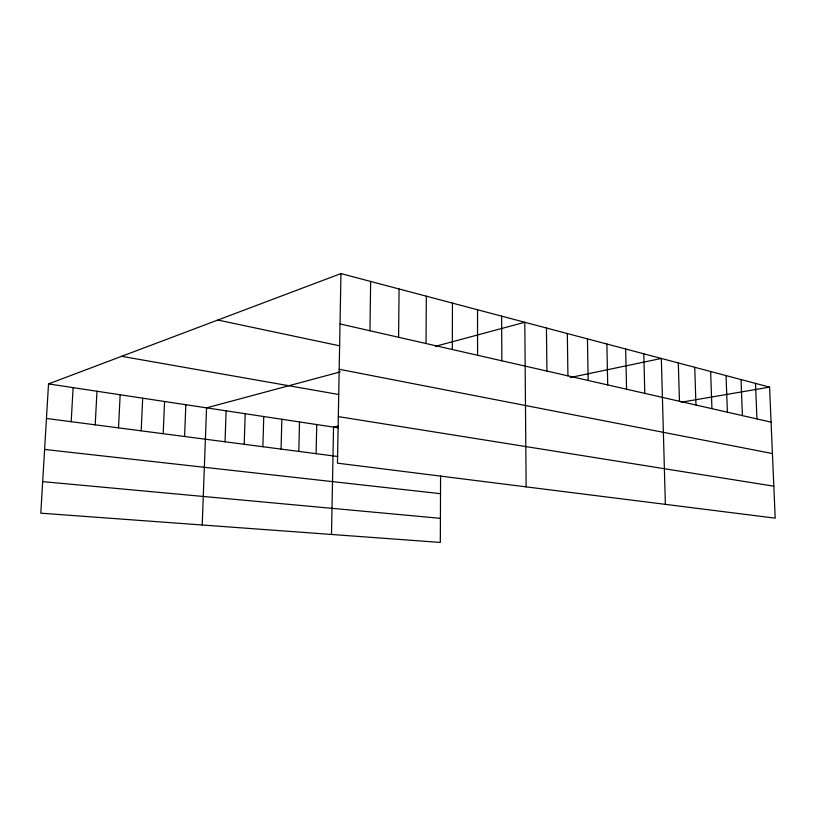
<?xml version="1.0" encoding="UTF-8"?>
<svg xmlns="http://www.w3.org/2000/svg" width="816" height="816" viewBox="0 0 816 816"><rect width="100%" height="100%" fill="white"/><g stroke="black" fill="none" stroke-linecap="round" stroke-linejoin="round"><path stroke-width="1.22" d="M452.339 349.523L452.441 303.103M440.579 475.85L440.324 542.426L40.8 513.182L48.521 383.908L340.955 273.574L769.57 387.121L775.2 518.16L337.467 463.162L340.955 273.574M426.034 343.526L426.309 296.188M398.596 337.283L399.075 288.966M369.954 330.755L370.648 281.438M331.5 534.46L333.55 427.105L338.13 426.146M316.118 453.676L316.741 424.555M298.809 451.411L299.513 421.943M281.071 449.096L281.857 419.271M262.874 446.719L263.752 416.527M244.208 444.281L245.177 413.712M225.053 441.782L226.114 410.825M202.205 524.994L206.55 407.857L340.252 371.902M184.579 436.499L185.844 404.716M163.18 433.704L164.567 401.492M141.168 430.828L142.678 398.177M118.514 427.87L120.156 394.76M95.207 424.83L96.982 391.252M71.196 421.699L73.114 387.631M435.387 346.321L524.8 322.269L526.136 486.866M570.282 377.512L661.337 358.448L665.366 504.359M681.258 402.217L769.57 387.121M42.687 481.644L440.416 518.333M44.605 449.443L440.507 493.69M46.461 418.465L337.712 456.491M48.521 383.908L338.232 427.819M338.324 416.609L773.823 486.193M121.655 356.317L338.762 394.516M339.191 369.271L772.426 453.543M217.811 320.035L339.752 345.851M340.027 323.932L771.079 422.147M755.504 383.387L756.962 418.934M741.01 379.552L742.407 415.619M726.056 375.584L727.403 412.202M710.644 371.504L711.929 408.673M694.732 367.292L695.956 405.032M678.31 362.936L679.463 401.268M643.793 353.797L644.793 393.373M625.658 348.993L626.566 389.222M606.89 344.015L607.706 384.928M587.449 338.875L588.163 380.47M567.324 333.54L567.926 375.86M546.445 328.012L546.934 371.076M501.626 316.139L501.84 360.805M477.523 309.754L477.584 355.276"/></g></svg>
